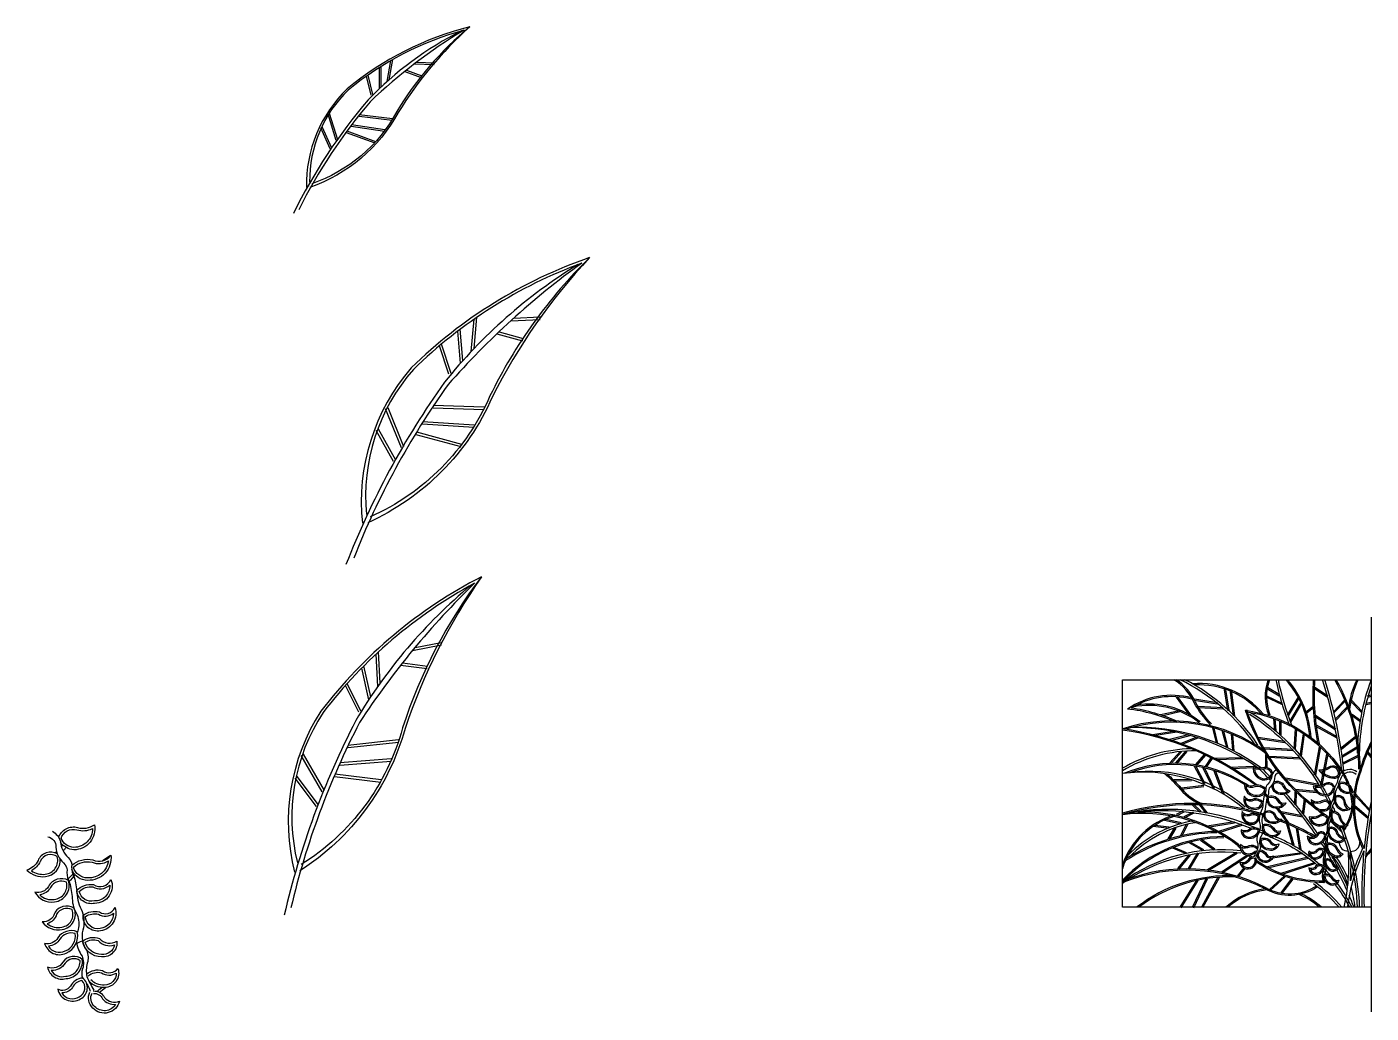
# Model space of a CAD drawing. Extents: x -6708 to 51378, y -17661 to 34250.
# Drawn here: x 37570 to 42389, y -6178 to -2643 of the extents above; entities that cross this region are included whole.
import ezdxf

# ---------------------------------------------------------------- set-up
doc = ezdxf.new("R2010")
doc.units = 0
doc.header["$LTSCALE"] = 5
doc.header["$MEASUREMENT"] = 0
for name, color, linetype in [('0-BCA', 33, 'CONTINUOUS'), ('0-TEXT', 7, 'CONTINUOUS'), ('1', 1, 'CONTINUOUS')]:
    doc.layers.add(name, color=color, linetype=linetype)

msp = doc.modelspace()

# ---------------------------------------------------------------- linework, layer by layer
at = {"layer": '0-BCA', "color": 3}
msp.add_line((41497.2, -5799), (41497.2, -4983, 0), dxfattribs=at)
at = {"layer": '0-TEXT'}
msp.add_line((42388.7, -4758.3, 0), (42388.7, -6173.5, 0), dxfattribs=at)
at = {"layer": '1'}
for p, q in [((38834.1, -2863.8, 0), (38834.5, -2787.8, 0)), ((38840.1, -2858.1, 0), (38840.6, -2784, 0)), ((38861.4, -2838.5, 0), (38875.1, -2763.3, 0)), ((38868.7, -2832.1, 0), (38881.9, -2759.4, 0)), ((38960.2, -2774.6, 0), (39029.6, -2777.2, 0)), ((38967.7, -2768.9, 0), (39029.8, -2771.2, 0)), ((38804.3, -2886.9, 0), (38788, -2818.9, 0)), ((38810.2, -2885.5, 0), (38793.3, -2815.2, 0)), ((38925.1, -2802.1, 0), (38983.9, -2823.8, 0)), ((38930.5, -2797.7, 0), (38986, -2818.2, 0)), ((38678.6, -3049.8, 0), (38649.8, -2955.2, 0)), ((38684.3, -3048, 0), (38655.5, -2953.4, 0)), ((38760.9, -2962.3, 0), (38879.7, -2976.7, 0)), ((38761.6, -2956.4, 0), (38880.5, -2970.7, 0)), ((38657.7, -3080.2, 0), (38623.5, -3003.9, 0)), ((38663.2, -3077.7, 0), (38628.9, -3001.5, 0)), ((38714.8, -3021.3, 0), (38817.8, -3058.8, 0)), ((38716.9, -3015.6, 0), (38819.8, -3053.1, 0)), ((38733, -2998, 0), (38852.6, -3016.4, 0)), ((38733.9, -2992.1, 0), (38853.5, -3010.4, 0)), ((39162.9, -3806.6, 0), (39173.8, -3690.4, 0)), ((39173.1, -3795.8, 0), (39183.6, -3683.6, 0)), ((39304.6, -3696.4, 0), (39410.5, -3691.3, 0)), ((39315.3, -3686.7, 0), (39410.1, -3682.1, 0)), ((39124.5, -3848.6, 0), (39115.3, -3733, 0)), ((39133, -3839.1, 0), (39123.9, -3726.4, 0)), ((39254.8, -3742.8, 0), (39347.1, -3768.2, 0)), ((39262.6, -3735.4, 0), (39349.6, -3759.3, 0)), ((39082.3, -3887.6, 0), (39048.7, -3786.4, 0)), ((39091, -3884.7, 0), (39056.2, -3780.1, 0)), ((39026.5, -3998.9, 0), (39209.1, -4005.1, 0)), ((38912.5, -4151.8, 0), (38856.3, -4011.8, 0)), ((38921, -4148.4, 0), (38864.8, -4008.4, 0)), ((39026.2, -4008.1, 0), (39208.8, -4014.3, 0)), ((38884.8, -4200.8, 0), (38822.7, -4089.4, 0)), ((38892.8, -4196.4, 0), (38830.7, -4085, 0)), ((38966.3, -4094.9, 0), (39127.8, -4138.4, 0)), ((38988.5, -4066, 0), (39172.7, -4078.2, 0)), ((38989.1, -4056.8, 0), (39173.4, -4069.1, 0)), ((38963.9, -4103.8, 0), (39125.4, -4147.3, 0)), ((38952.5, -4878.3), (39056.6, -4858.2)), ((38961.7, -4867.2), (39054.8, -4849.2)), ((38827.9, -5007.6), (38822.1, -4891.1)), ((38836.4, -4995.5), (38830.9, -4882.9)), ((38795.9, -5054.6), (38770.3, -4941.5)), ((38802.9, -5044.1), (38777.9, -4933.8)), ((38909.8, -4931.4), (39004.8, -4943.3)), ((38916.4, -4923), (39005.9, -4934.2)), ((38759.7, -5099.3), (38711.9, -5003.9)), ((38767.9, -5095.2), (38718.5, -4996.5)), ((41879.9, -5092.5, 0), (41866.4, -5011.1, 0)), ((42233.9, -5041.8, 0), (42185.9, -5010.1, 0)), ((41739.1, -5111.6, 0), (41691.2, -5045.6, 0)), ((41742.8, -5108.8, 0), (41695, -5042.9, 0)), ((41837, -5070.4, 0), (41754.2, -5057.1, 0)), ((41837.7, -5065.8, 0), (41755, -5052.5, 0)), ((41875.3, -5093.3, 0), (41861.8, -5011.9, 0)), ((41895.5, -5112.8, 0), (41883.1, -5019.7, 0)), ((41900.1, -5112.2, 0), (41887.8, -5019.1, 0)), ((42068.4, -5072.4, 0), (42012.4, -5046, 0)), ((42070.4, -5068.2, 0), (42014.4, -5041.7, 0)), ((42059.5, -5041.8, 0), (42014.8, -5015.4, 0)), ((42061.9, -5037.8, 0), (42017.2, -5011.4, 0)), ((42088.9, -5110.2, 0), (42126.6, -5046.9, 0)), ((42092.9, -5112.6, 0), (42130.6, -5049.3, 0)), ((42231.3, -5045.7, 0), (42183.3, -5014, 0)), ((42253.4, -5097.6, 0), (42293.4, -5056, 0)), ((42256.7, -5100.9, 0), (42296.8, -5059.3, 0)), ((42357, -5097, 0), (42318.3, -5056.5, 0)), ((42376.2, -5041.4, 0), (42388.7, -5037.4, 0)), ((42377.7, -5045.9, 0), (42388.7, -5042.3, 0)), ((41701.7, -5094.2, 0), (41634.3, -5109.5, 0)), ((41702.7, -5098.7, 0), (41642.8, -5112.3, 0)), ((41858.5, -5088.5, 0), (41769.6, -5084.3, 0)), ((41858.7, -5083.8, 0), (41769.8, -5079.6, 0)), ((42097.2, -5133.1, 0), (42136.2, -5066.4, 0)), ((42101.2, -5135.5, 0), (42140.2, -5068.7, 0)), ((42179.2, -5080.7, 0), (42155.1, -5099.7, 0)), ((42182.1, -5084.3, 0), (42158, -5103.4, 0)), ((42259.7, -5124.9, 0), (42302.8, -5079.9, 0)), ((42263, -5128.1, 0), (42306.2, -5083.1, 0)), ((42353.7, -5100.2, 0), (42314.9, -5059.8, 0)), ((42369.7, -5066.9, 0), (42388.7, -5063.6, 0)), ((42370.5, -5071.5, 0), (42388.7, -5068.3, 0)), ((41834.4, -5209.5, 0), (41821.1, -5155.1, 0)), ((42043.3, -5165.6, 0), (42040.1, -5123.5, 0)), ((42048, -5165.2, 0), (42044.8, -5123.2, 0)), ((42061.5, -5181.3, 0), (42061.1, -5131.7, 0)), ((42066.1, -5181.2, 0), (42065.8, -5131.6, 0)), ((42259.4, -5163, 0), (42186.3, -5115.2, 0)), ((42262, -5159.1, 0), (42188.8, -5111.3, 0)), ((42265.1, -5191.8, 0), (42190.4, -5150.4, 0)), ((42267.3, -5187.8, 0), (42192.7, -5146.3, 0)), ((42347.9, -5132.8, 0), (42317.8, -5111.7, 0)), ((42350.6, -5129, 0), (42320.4, -5107.9, 0)), ((38720.3, -5217.4), (38902, -5197.5)), ((41679.2, -5168.7, 0), (41606, -5180.7, 0)), ((41692.1, -5171.3, 0), (41617.1, -5183.6, 0)), ((41732.8, -5181.1, 0), (41665.4, -5197.8, 0)), ((41741.9, -5183.6, 0), (41673.8, -5200.5, 0)), ((41705.3, -5211.4, 0), (41761.7, -5189.5, 0)), ((41711.9, -5213.8, 0), (41768.8, -5191.7, 0)), ((41839.7, -5211.7, 0), (41826.2, -5156.5, 0)), ((41870.9, -5225.6, 0), (41854.9, -5165.4, 0)), ((41876.5, -5228.3, 0), (41860.2, -5167.2, 0)), ((41892.5, -5236.2, 0), (41888.5, -5178, 0)), ((41897.3, -5238.7, 0), (41893.3, -5180, 0)), ((42079.6, -5209.3, 0), (41983.6, -5194.8, 0)), ((42080.3, -5204.7, 0), (41984.3, -5190.1, 0)), ((42113, -5232.2, 0), (42117.4, -5159.7, 0)), ((42117.6, -5232.4, 0), (42122.1, -5159.9, 0)), ((42134.1, -5255.9, 0), (42145.8, -5177.3, 0)), ((42138.8, -5256.6, 0), (42150.4, -5178, 0)), ((42279.4, -5228.4, 0), (42332.3, -5186, 0)), ((42282.3, -5232, 0), (42335.2, -5189.6, 0)), ((38637.2, -5380.4), (38561.6, -5249.8)), ((38721.3, -5226.5), (38903, -5206.6)), ((41667.2, -5281.4, 0), (41705.3, -5239, 0)), ((41670.6, -5284.6, 0), (41708.8, -5242.1, 0)), ((41724.2, -5237.7, 0), (41687.7, -5281.2, 0)), ((41727.8, -5240.6, 0), (41691.3, -5284.2, 0)), ((41790.8, -5251.5, 0), (41759.5, -5287.2, 0)), ((42108, -5238.3, 0), (42005.2, -5232.2, 0)), ((42108.2, -5233.6, 0), (42005.5, -5227.5, 0)), ((42011, -5298.3, 0), (42010.7, -5251.8, 0)), ((42015.7, -5298.3, 0), (42015.4, -5251.7, 0)), ((42185.9, -5324.4, 0), (42203.6, -5223.2, 0)), ((42190.5, -5325.2, 0), (42208.2, -5224, 0)), ((42208.9, -5360.4, 0), (42230.4, -5249.9, 0)), ((42213.4, -5361.3, 0), (42234.9, -5250.8, 0)), ((42283.7, -5256.1, 0), (42337.8, -5223.1, 0)), ((42286.2, -5260, 0), (42340.3, -5227.1, 0)), ((42388.7, -5262.1, 0), (42374.3, -5244.1, 0)), ((42388.7, -5254.6, 0), (42378, -5241.2, 0)), ((38629.2, -5385), (38553.7, -5254.4)), ((38691.5, -5280), (38875.6, -5265.9)), ((38692.2, -5289.2), (38876.3, -5275)), ((41790.3, -5358.4, 0), (41755.8, -5294, 0)), ((41794.4, -5356.2, 0), (41759.9, -5291.8, 0)), ((41795.2, -5253.6, 0), (41763, -5290.3, 0)), ((41823.5, -5375.3, 0), (41787, -5299.9, 0)), ((41827.7, -5373.2, 0), (41791.2, -5297.9, 0)), ((41814.6, -5263, 0), (41793.3, -5294.2, 0)), ((41818.8, -5265.1, 0), (41797.2, -5296.8, 0)), ((41926.6, -5262.6, 0), (41829.4, -5265.8, 0)), ((41934, -5267, 0), (41837.8, -5270.2, 0)), ((41884.5, -5296.5, 0), (41966.7, -5292.6, 0)), ((41891.7, -5300.8, 0), (41966.9, -5297.2, 0)), ((42133.6, -5267.4, 0), (42020.4, -5262.4, 0)), ((42133.8, -5262.7, 0), (42020.6, -5257.8, 0)), ((42287.1, -5280.7, 0), (42341.7, -5253.7, 0)), ((42289.2, -5284.9, 0), (42343.7, -5257.9, 0)), ((38608.8, -5437.4), (38531.4, -5336)), ((38616.1, -5431.9), (38538.7, -5330.5)), ((38673.3, -5330.1), (38839.3, -5350.2)), ((38674.4, -5321), (38840.4, -5341.1)), ((41744.6, -5340.9, 0), (41682.4, -5342.2, 0)), ((41744.7, -5345.5, 0), (41682.5, -5346.9, 0)), ((41857.5, -5393.6, 0), (41826.6, -5310.5, 0)), ((41861.9, -5392, 0), (41830.9, -5308.8, 0)), ((42201.6, -5363, 0), (42081.6, -5340.6, 0)), ((42202.4, -5358.4, 0), (42082.5, -5336, 0)), ((41788.9, -5362, 0), (41708.8, -5371.9, 0)), ((41789.5, -5366.7, 0), (41709.4, -5376.5, 0)), ((42115.4, -5429.9, 0), (42116.3, -5384.9, 0)), ((42118.2, -5380.4, 0), (42192.3, -5387.4, 0)), ((42118.7, -5375.8, 0), (42192.8, -5382.8, 0)), ((42120, -5430, 0), (42121, -5385, 0)), ((42381.1, -5452.2, 0), (42329.6, -5395.2, 0)), ((42384.6, -5449.1, 0), (42333.1, -5392.1, 0)), ((41774.7, -5457.7, 0), (41748.7, -5433, 0)), ((41777.9, -5454.3, 0), (41751.9, -5429.6, 0)), ((41797.6, -5461.8, 0), (41774.8, -5433.3, 0)), ((41801.2, -5458.9, 0), (41778.4, -5430.4, 0)), ((42143, -5463.7, 0), (42149.8, -5410, 0)), ((42147.6, -5464.3, 0), (42154.5, -5410.6, 0)), ((42376.5, -5480.5, 0), (42327.2, -5438.2, 0)), ((42379.5, -5477, 0), (42330.2, -5434.6, 0)), ((41707.2, -5501.2, 0), (41648.4, -5488, 0)), ((41708.2, -5496.6, 0), (41649.4, -5483.4, 0)), ((41714.9, -5453.2, 0), (41690.3, -5466.8, 0)), ((41717.1, -5457.3, 0), (41692.5, -5470.9, 0)), ((41751, -5457.9, 0), (41717, -5474.7, 0)), ((41753.1, -5462, 0), (41719, -5478.9, 0)), ((41801, -5506.8, 0), (41898.2, -5491.8, 0)), ((42142.2, -5475.5, 0), (42060.6, -5460.3, 0)), ((42143, -5470.9, 0), (42061.4, -5455.7, 0)), ((41664.3, -5516, 0), (41607.3, -5509.3, 0)), ((41664.9, -5511.4, 0), (41613.3, -5505.3, 0)), ((41684.4, -5512.6, 0), (41660.3, -5553.6, 0)), ((41688.4, -5515, 0), (41664.3, -5555.9, 0)), ((41725.8, -5500.6, 0), (41705.4, -5541.6, 0)), ((41730, -5502.6, 0), (41709.6, -5543.6, 0)), ((41801.7, -5511.4, 0), (41898.9, -5496.4, 0)), ((41924.1, -5500.7, 0), (41842, -5527.5, 0)), ((41925.6, -5505.2, 0), (41843.4, -5532, 0)), ((42108.1, -5577.6, 0), (42086.5, -5501.1, 0)), ((42112.6, -5576.4, 0), (42091, -5499.9, 0)), ((42119.8, -5515.6, 0), (42132.4, -5592.1, 0)), ((42124.4, -5514.9, 0), (42137, -5591.4, 0)), ((41725.4, -5607.5, 0), (41677.4, -5587.5, 0)), ((41727.2, -5603.2, 0), (41679.1, -5583.2, 0)), ((41787, -5597, 0), (41736.3, -5568, 0)), ((41789.3, -5593, 0), (41738.6, -5564, 0)), ((41825.8, -5594, 0), (41777.3, -5559, 0)), ((41828.5, -5590.2, 0), (41780, -5555.2, 0)), ((41736.7, -5609.2, 0), (41694.4, -5660.4, 0)), ((41740.3, -5612.1, 0), (41697.9, -5663.4, 0)), ((41734, -5659.9, 0), (41767.3, -5604, 0)), ((41738, -5662.3, 0), (41771.3, -5606.4, 0)), ((41802.6, -5663.6, 0), (41906.1, -5600.8, 0)), ((41805, -5667.6, 0), (41908.6, -5604.8, 0)), ((41852.7, -5671.9, 0), (41943.2, -5612.2, 0)), ((41855.3, -5675.8, 0), (41945.8, -5616, 0)), ((42163.6, -5619.6, 0), (42017.6, -5653.8, 0)), ((42164.7, -5624.1, 0), (42018.6, -5658.3, 0)), ((42141.7, -5607.7, 0), (42035.2, -5623.2, 0)), ((42141, -5603.1, 0), (42037.4, -5618.2, 0)), ((41909.9, -5687.3, 0), (41933.3, -5657.6, 0)), ((41913.6, -5690.2, 0), (41937, -5660.4, 0)), ((42066.3, -5676.4, 0), (42186, -5637.8, 0)), ((42067.7, -5680.9, 0), (42187.4, -5642.3, 0)), ((41704.3, -5798.3, 0), (41765.1, -5701, 0)), ((41708.3, -5800.8, 0), (41769.1, -5703.4, 0)), ((41748.4, -5798.5, 0), (41797.7, -5695.2, 0)), ((41752.6, -5800.5, 0), (41801.9, -5697.2, 0)), ((41839.7, -5690.5, 0), (41780.4, -5798.4, 0)), ((41843.8, -5692.8, 0), (41784.5, -5800.7, 0)), ((42077.9, -5686.4, 0), (42024.1, -5734.9, 0)), ((42081, -5689.8, 0), (42027.2, -5738.4, 0)), ((42104, -5694.7, 0), (42064.1, -5747.7, 0)), ((42107.8, -5697.5, 0), (42067.8, -5750.5, 0))]:
    msp.add_line(p, q, dxfattribs=at)
at = {"layer": '1', "color": 1, "elevation": 0}
for points in [[(39157.6, -2642.6, 0.111455), (38718.1, -2864.8, 0.208355), (38572.3, -3218.3)], [(39157.6, -2642.6, 0.07178), (38901.7, -2949.2, -0.185183), (38584.8, -3218.3)], [(39157.6, -2642.6, 0.086091), (38896.4, -2946.3, -0.188148), (38591.7, -3205)], [(39128.5, -2656.7, 0.08567), (38793.1, -2904.6, 0.061762), (38525.5, -3311.4)], [(39138.1, -2654, 0.056211), (38801, -2910.8, 0.061448), (38544.9, -3298.2)], [(39138.1, -2654, 0.106065), (38722.5, -2868.9, 0.208179), (38583.7, -3198.9)], [(39545.1, -3495, 0.08567), (39067.6, -3916, 0.061762), (38714.1, -4569.9)], [(39559.4, -3489.7, 0.056211), (39080.4, -3924.5, 0.061448), (38741.9, -4547.2)], [(39587.5, -3469.7, 0.111455), (38948.3, -3865.3, 0.208355), (38773, -4422.1)], [(39559.4, -3489.7, 0.106065), (38955.5, -3871, 0.208179), (38787.8, -4391.1)], [(39587.5, -3469.7, 0.07178), (39238.6, -3969.6, -0.185183), (38792, -4420.5)], [(39587.5, -3469.7, 0.086091), (39230.2, -3965.8, -0.188148), (38800.8, -4399.4)]]:
    msp.add_lwpolyline(points, format="xyb", dxfattribs=at)
at = {"layer": '1', "color": 1}
for points in [[(39200.2, -4613.6, 0.111455), (38623.9, -5096.3, 0.208355), (38529.7, -5672.4)], [(39200.2, -4613.6, 0.07178), (38926, -5158.2, -0.185183), (38548.3, -5668.1)], [(39200.2, -4613.6, 0.086091), (38917.2, -5155.6, -0.188148), (38553.9, -5646)], [(39161.9, -4644.7, 0.08567), (38749.2, -5129.5, 0.061762), (38492.5, -5827)], [(39175.2, -4637.4, 0.056211), (38763, -5136, 0.061448), (38516.7, -5800.6)], [(39175.2, -4637.4, 0.106065), (38631.8, -5100.9, 0.208179), (38540, -5639.5)]]:
    msp.add_lwpolyline(points, format="xyb", dxfattribs=at)
at = {"layer": '1', "elevation": 0}
msp.add_lwpolyline([(42388.7, -5799), (41497.2, -5799), (41497.2, -4983), (42388.7, -4983)], dxfattribs=at)
for points in [[(41812.8, -5144.3, -0.066191), (41754.6, -5065.6, 0.151094), (41682, -4983, 0.095354)], [(41816.2, -5141.1, -0.066058), (41758.8, -5063.5, 0.140961), (41690.7, -4983, 0.088814)], [(41937.6, -5097.4, -0.214519), (42279.1, -5309, -0.054639), (42303.1, -5354.2, -0.054639)], [(42214.5, -5465.7, 0.016374), (42149.4, -5414.1, -0.13015), (41938.2, -5092.8)], [(41938.2, -5092.8, -0.214516), (42282.9, -5306.4, -0.063802), (42310.5, -5360.7, -0.063802)], [(42176.8, -5429.1, 0.006045), (42152.3, -5410.4, -0.130076), (41942.7, -5091.3)], [(41952.6, -5106.6, -0.117724), (42204.1, -5364.2, -0.117724)], [(41956.8, -5100.1, -0.118379), (42211.8, -5361.9, -0.118379)], [(41996, -5300.5, 0.170445), (41522.2, -5154.4, 0.186759)], [(41984.3, -5300.2, 0.159322), (41522.2, -5154.4, 0.159322)], [(42388.7, -5204.8, 0.049757), (42347.9, -5309, 0.205998), (42358.2, -5588)], [(42388.7, -5215.2, 0.045699), (42352.3, -5310.5, 0.208179), (42363.6, -5588.4)], [(42036.4, -5318.8, 0.414967), (41999.8, -5299.1, -0.218355), (41966.8, -5293.7, 0.473511), (42007.1, -5342.5, 0.226882), (42032.9, -5328.2, 0.226882)], [(41649.3, -5320, -0.037485), (41696.9, -5367, 0.112551), (41775.9, -5429.6)], [(41657.9, -5321.3, -0.03345), (41700.5, -5364, 0.112657), (41777.9, -5425.4)], [(42049.1, -5306.2, 0.186863), (42033, -5326.5, -0.1907), (42018.1, -5357.4, 0.252134), (42011.3, -5376, -0.139232), (42006.1, -5395.9, 0.045981), (42001, -5426.6, -0.111), (41990.7, -5463, 0.144561), (41989.4, -5499.2, -0.22353), (41981.8, -5539.2, 0.165363), (41980.8, -5564, -0.118044), (41981.6, -5590.1, -0.036084), (41967.9, -5616.8, 0.597142)], [(42018.8, -5334.5, 0.018722), (41989.3, -5304.8)], [(42058.2, -5317, 0.378866), (42042.2, -5337.3, -0.1907), (42027.2, -5368.2, 0.252134), (42020.5, -5386.8, -0.139232), (42015.3, -5406.8, 0.045981), (42010.1, -5437.4, -0.140758), (42000.5, -5469.4, 0.155026), (41998.4, -5498.2, -0.026372), (42000.1, -5503.6, -0.026372)], [(42025.2, -5330, 0.016071), (41999.7, -5303.9)], [(42028.1, -5344.2, 0.001039), (42024.2, -5340.4, 0.001437), (42022, -5338, 0.001437)], [(42031.5, -5336.7, 0.000437), (42029.8, -5335.1, 0.000975), (42028.3, -5333.4, 0.000975)], [(42039.2, -5350.5, -0.446759), (42077, -5363.6, 0.203971), (42098.8, -5382.2, -0.225979), (42062.5, -5394.9, -0.405502), (42033.9, -5360.6, -0.405502)], [(42043.5, -5348.6, 0.000738), (42040.7, -5345.8)], [(42337.7, -5313.4, 0.197885), (42312.2, -5305.4, 0.249457), (42279.2, -5318.9, -0.03088), (42269.6, -5340, -0.100136), (42262, -5361.5, 0.158377), (42255.5, -5389.4, -0.008948), (42251.4, -5413.6, 0.100671), (42241.7, -5441.6, 0.062282), (42240, -5464.3, -0.120989), (42234.2, -5489.1, 0.052555), (42231.7, -5508.2, -0.083888), (42227.2, -5540.1, -0.083888)], [(42335.3, -5322.7, 0.176559), (42310.4, -5314, 0.184664), (42283.6, -5328.4, -0.03088), (42274, -5349.4, -0.100136), (42266.4, -5370.9, 0.158377), (42259.9, -5398.9, -0.008948), (42255.8, -5423, 0.100671), (42246, -5451, 0.062282), (42244.3, -5473.7, -0.120989), (42238.6, -5498.6, 0.052555), (42236, -5517.6, -0.089477), (42230.9, -5551.6, -0.01766), (42230.3, -5569, -0.01766)], [(42011.1, -5372.8, 0.242831), (41969.8, -5362.3, -0.358992), (41934.8, -5353, 0.464995), (41979.9, -5402.2, 0.308457), (42011.1, -5381.2, 0.308457)], [(42191.6, -5540.7, 0.03574), (42076.1, -5394.2)], [(42196.5, -5534.1, 0.03452), (42084.4, -5391.7)], [(42206.6, -5368.4, -0.009502), (42221, -5394, -0.009502)], [(42214.2, -5366, -0.01028), (42229.9, -5394.1, -0.01028)], [(42314.1, -5390.4, -0.041284), (42319.3, -5428.8, -0.127883), (42298.9, -5502.6)], [(42318.6, -5388.9, -0.04199), (42324, -5428.7, -0.127799), (42303, -5504.7)], [(42306.4, -5363.1, -0.025226), (42313.1, -5385.8, -0.025226)], [(42315.4, -5376.3, -0.008625), (42317.5, -5384.3, -0.008625)], [(42194.4, -5443.1, 0.001399), (42188.9, -5438.6)], [(42223.6, -5398.9, -0.006661), (42233.1, -5417.3, -0.006661)], [(42232.2, -5398.5, -0.009651), (42245.7, -5425.5, -0.009651)], [(42237.3, -5425.9, -0.001775), (42239.7, -5430.8)], [(42250.1, -5434.9, -0.005939), (42257.7, -5451.9, -0.001097), (42259.3, -5455.2)], [(42388.7, -5420, 0.024698), (42363.6, -5588.4)], [(41919.7, -5587.4, -0.009677), (41909, -5575.9, 0.197365), (41497.2, -5467.1)], [(41522.2, -5459.7, -0.153131), (41976.5, -5514.5, -0.095937)], [(41522.2, -5459.7, -0.132116), (41958, -5515.4, -0.091364)], [(41919.6, -5580.5, -0.006895), (41912.1, -5572.4, 0.18564), (41522.2, -5459.7)], [(42222.8, -5466.7, 0.004235), (42206.3, -5452.8)], [(42232.3, -5481.1, 0.003059), (42220.6, -5470.9, 0.003059)], [(42236.2, -5484.6, 0.00001), (42236.2, -5484.6, 0.00001)], [(42237.9, -5479.8, 0.000136), (42237.3, -5479.4, 0.000136)], [(42282.9, -5528.2, 0.011043), (42242.1, -5489.8)], [(42248, -5488.9, 0.001243), (42243.3, -5484.7, 0.001243)], [(42246.8, -5446.4, -0.00294), (42250.5, -5454.8)], [(42388.7, -5462.2, 0.049297), (42363.4, -5799)], [(41986.9, -5519, -0.004642), (42002.8, -5526)], [(41988, -5527.9, -0.014124), (42035.4, -5550.3, -0.092106), (42195.2, -5647.6, -0.092106)], [(42001.6, -5523.1, -0.135711), (41991, -5550.1, 0.165363), (41989.9, -5574.9, -0.206922), (41989.8, -5593.1, -0.206922)], [(42278.8, -5517.7, 0.001895), (42271.8, -5511)], [(42276.6, -5512.3, -0.088407), (42338.4, -5799, -0.080866)], [(42285.2, -5512.9, -0.087338), (42346.2, -5799, -0.079868)], [(42293.3, -5511.5, -0.015546), (42287.7, -5519.2, -0.015546)], [(42301, -5508.2, -0.031268), (42289.7, -5524.3, -0.031268)], [(41982.4, -5585.6, 0.260156), (41950.9, -5578.5, -0.410248), (41921, -5574.2, 0.512348), (41947.4, -5611.6, 0.222218), (41977.4, -5599.4, 0.452913)], [(41979.2, -5589.1, 0.253116), (41953, -5582.8, -0.30026), (41924.1, -5583.3, 0.413856), (41947.5, -5606.9, 0.223008), (41974, -5596.2, 0.223008)], [(42045.2, -5545.8, -0.091065), (42204.4, -5645.4, -0.091065)], [(42248.1, -5631.8, 0.014038), (42210.2, -5568.9)], [(42226.5, -5548.4, -0.015982), (42225.6, -5564.1, 0.097925), (42222.3, -5589.9, 0.050393), (42218.9, -5614.8, 0.112896), (42217.3, -5638.1, -0.1518), (42218, -5666.7, 0.192061), (42216.9, -5707.7)], [(42229.1, -5584.3, 0.004506), (42216.5, -5564.3)], [(42229, -5576.8, 0.085163), (42226.7, -5599.4, 0.050393), (42223.3, -5624.3, 0.013617), (42222.8, -5625.5, 0.013617)], [(42388.7, -5588.7, -0.01471), (42369.3, -5611.2)], [(41969.1, -5618.3, 0.296191), (41946.9, -5631.2, -0.311183), (41917.9, -5638.4, 0.601436), (41969.8, -5651.6, 0.340085), (41975.6, -5620.5, 1.078008)], [(41968.9, -5623, 0.304018), (41950.8, -5633.8, -0.234383), (41925.5, -5644.7, 0.501929), (41966.5, -5648.3, 0.343134), (41971.4, -5622.6, 0.343134)], [(41956.9, -5621, -0.009191), (41945.4, -5611.5)], [(41962, -5619.1, -0.007482), (41952.6, -5611.5)], [(41981.8, -5604.4, 0.053935), (41974.9, -5618.6)], [(42218.1, -5709.6, -0.158331), (41978, -5636.8, -0.158331)], [(42218, -5705, -0.160124), (41978.4, -5631.3, -0.160124)], [(42222.6, -5626, 0.189984), (42223.5, -5644.2, -0.197948), (42222.4, -5676.1, 0.044341), (42219.9, -5682.1, 0.044341)], [(42269.6, -5654.8, 0.009049), (42246.4, -5613.3)], [(42362.8, -5596.4, 0.029416), (42355.7, -5799, 0.025789)], [(42362.5, -5596.9, 0.000263), (42362.7, -5597.2)], [(42388.7, -5596, -0.014853), (42368.6, -5618.7)], [(42196.1, -5725.8, -0.285875), (42008.7, -5733.2, 0.214668), (41504.8, -5707.9, 0.160848)], [(42193.5, -5721.9, -0.286034), (42010.9, -5729.1, 0.213763), (41505.2, -5702.7, 0.16057)], [(42215.8, -5667, -0.008815), (42228.3, -5680, -0.008815)], [(42219.2, -5684.7, 0.164815), (42221.3, -5708.4)], [(42219, -5659.2, -0.015852), (42241.6, -5683.1, -0.015852)], [(42256.1, -5646.1, 0.001327), (42252.7, -5640, 0.001327)], [(42302.6, -5739.6, 0.015937), (42266.1, -5664.8)], [(42304.5, -5725, 0.014268), (42271.2, -5657.8)], [(42260.4, -5718, -0.046788), (42311.1, -5799, -0.032906)], [(42266.7, -5713.4, -0.048571), (42319.8, -5799, -0.034953)], [(42327.5, -5799, 0.008738), (42310.1, -5756.8)]]:
    msp.add_lwpolyline(points, format="xyb", dxfattribs=at)
for points in [[(42276.4, -5325.2, 0.693512), (42234.7, -5297.5, -0.134591), (42200.7, -5307.9, 0.196581), (42254.5, -5336.5, 0.220919)], [(42272, -5323.2, 0.678632), (42237.4, -5301.3, -0.100632), (42210.5, -5311.6, 0.164112), (42254.6, -5331.8, 0.206557)], [(42032, -5320.3, 0.418152), (42001.1, -5303.6, -0.175458), (41970.7, -5301.2, 0.417538), (42007, -5337.8, 0.279623)], [(42007.9, -5376.1, 0.238603), (41971.3, -5366.7, -0.256991), (41939.4, -5363.9, 0.38732), (41979.8, -5397.5, 0.343085)], [(42039.4, -5355.9, -0.482854), (42072.8, -5365.5, 0.154289), (42089.9, -5383.5, -0.179163), (42063, -5390.2, -0.461066)], [(42258.2, -5368.8, 0.548134), (42217.2, -5359.6, -0.16447), (42180.7, -5364.4, 0.381849), (42232.7, -5398.4, 0.322068)], [(42253.5, -5369.4, 0.543135), (42220, -5363.4, -0.135102), (42187.7, -5370, 0.331679), (42231.8, -5393.8, 0.310147)], [(42274.4, -5350.8, -0.196169), (42305.9, -5355.8, -0.121333), (42324.4, -5385.7, -0.267544), (42290.5, -5388.1, -0.424854)], [(42277.9, -5354.8, -0.175439), (42303, -5359.5, -0.105699), (42318.8, -5383.6, -0.237244), (42292.4, -5383.8, -0.397699)], [(42001.4, -5422.2, 0.251803), (41968.4, -5410.6, -0.458485), (41934.7, -5400.5, 0.537347), (41966.5, -5447.1, 0.446147)], [(41996.4, -5423.8, 0.226597), (41970, -5415.1, -0.33145), (41936.9, -5411.4, 0.442508), (41967, -5442.4, 0.426582)], [(42017.5, -5402.3, -0.414303), (42056.5, -5413.9, 0.350219), (42083.4, -5425, -0.319457), (42044.6, -5444.1, -0.476626)], [(42021.4, -5405.6, -0.391824), (42052.4, -5416.1, 0.241606), (42073.6, -5430.4, -0.24176), (42045.2, -5439.5, -0.456924)], [(42244.5, -5427.9, 0.407265), (42212.1, -5417.7, -0.334187), (42173.6, -5412.7, 0.451391), (42218.5, -5453.3, 0.43311)], [(42239.8, -5429.1, 0.389173), (42214.3, -5421.8, -0.249963), (42179.5, -5422.6, 0.372734), (42218.4, -5448.6, 0.421821)], [(42259.9, -5399.7, -0.500179), (42295, -5419.1, 0.361189), (42316.4, -5444.7, -0.198244), (42286.3, -5453.3, -0.417673)], [(42263.6, -5403.2, -0.465603), (42290.3, -5419.5, 0.265033), (42305.8, -5445.7, -0.130987), (42287.4, -5448.8, -0.397526)], [(41988.8, -5470.3, 0.223258), (41957.1, -5464, -0.465813), (41926.6, -5455.3, 0.46848), (41954.8, -5500.8, 0.501171)], [(41984.2, -5472.8, 0.200376), (41958.9, -5468.3, -0.320781), (41929.5, -5466.5, 0.373248), (41955.6, -5496.2, 0.475515)], [(42006.9, -5456.1, -0.418208), (42045.1, -5466.6, 0.375782), (42068.7, -5483.3, -0.303142), (42029.6, -5497.9, -0.511006)], [(42010.6, -5459.5, -0.39265), (42040.8, -5468.4, 0.260347), (42058.9, -5487, -0.23301), (42030.5, -5493.3, -0.495449)], [(42237.5, -5478.4, 0.458959), (42200.4, -5471, -0.192137), (42166.1, -5474.9, 0.451828), (42213.8, -5505.9, 0.314399)], [(42232.6, -5479.4, 0.442519), (42203, -5474.9, -0.155677), (42172.4, -5480.8, 0.391506), (42212.6, -5501.4, 0.299569)], [(42247.2, -5455.4, -0.461543), (42278.4, -5476.6, 0.22665), (42304.9, -5505.5, -0.275832), (42269.6, -5510.1, -0.404152)], [(42250.7, -5459.4, -0.432961), (42273.8, -5477.5, 0.183281), (42295.3, -5505.9, -0.206915), (42271.5, -5505.8, -0.385547)], [(41989.9, -5521.1, 0.265182), (41957, -5515.7, -0.39236), (41923, -5520.7, 0.481), (41953.2, -5551.6, 0.361947)], [(41984.7, -5523.1, 0.228285), (41959.8, -5519.7, -0.301065), (41927.8, -5528.3, 0.393018), (41952.9, -5547, 0.339354)], [(42000.4, -5502.6, -0.353852), (42038.3, -5514.5, 0.336315), (42064.2, -5525.3, -0.473401), (42022, -5544.3, -0.369671)], [(42004.4, -5506.1, -0.326721), (42034.3, -5517, 0.251251), (42056.9, -5530.7, -0.39085), (42024, -5540, -0.3487)], [(42227.8, -5541.8, 0.644225), (42193.8, -5537.6, -0.466611), (42159.7, -5543.7, 0.560733), (42204.1, -5571.8, 0.28756)], [(42223.1, -5542.3, 0.619419), (42197.8, -5540, -0.355755), (42165.6, -5552.2, 0.460328), (42202.2, -5567.5, 0.281137)], [(42237.3, -5511.1, -0.399739), (42266.4, -5526.1, 0.308794), (42295.9, -5550.3, -0.497927), (42258.2, -5563.7, -0.411249)], [(42240.7, -5515.1, -0.365015), (42262, -5527.5, 0.262488), (42289.1, -5553.8, -0.422404), (42260.5, -5559.6, -0.395718)], [(41990.5, -5556.8, -0.448313), (42028.2, -5561.7, 0.375465), (42058.4, -5571.6, -0.441065), (42022.1, -5594.1, -0.431955)], [(41995, -5559.2, -0.420371), (42024.3, -5564.2, 0.283595), (42051.1, -5578.1, -0.353449), (42022.9, -5589.5, -0.418172)], [(42222.2, -5594.7, 0.494509), (42192, -5595.8, -0.439154), (42165.7, -5597.6, 0.636382), (42195.8, -5624.7, 0.317352)], [(42230.6, -5568.1, -0.33136), (42266.3, -5584.9, 0.186911), (42286.8, -5607.4, -0.435587), (42256.8, -5618.4, -0.407127)], [(42234.3, -5572.3, -0.301201), (42262.1, -5586.9, 0.158313), (42280.5, -5609.2, -0.371501), (42258.6, -5614.1, -0.386808)], [(41989.9, -5593, -0.263581), (42013.8, -5609, 0.398737), (42038.3, -5614.9, -0.531899), (41994.2, -5633.6, -0.558843)], [(41991.4, -5597.9, -0.246148), (42009.7, -5611.3, 0.274357), (42030.6, -5621.9, -0.426612), (41996.5, -5629.5, -0.53355)], [(42217.2, -5596.2, 0.4558), (42195.7, -5598.6, -0.334927), (42169.4, -5605.4, 0.519187), (42194.3, -5620.3, 0.302013)], [(42222.6, -5625.6, -0.40531), (42252.1, -5638.1, 0.306295), (42272.2, -5655.2, -0.652669), (42233.2, -5659.9, -0.209826)], [(42227, -5629.1, -0.356786), (42247.7, -5639.7, 0.242894), (42265.5, -5658.5, -0.556781), (42237, -5657.2, -0.193031)], [(42219.8, -5652.6, 0.529954), (42186.8, -5655.8, -0.331441), (42165.6, -5657.8, 0.451642), (42193.4, -5681.6, 0.376142)], [(42215.1, -5654.3, 0.508622), (42190.6, -5658.6, -0.232717), (42171.7, -5664.8, 0.345546), (42192.8, -5676.9, 0.356511)], [(42219.2, -5682.5, -0.438946), (42251.8, -5694.8, 0.269356), (42272.9, -5702, -0.496727), (42238.9, -5717.6, -0.293647)], [(42223.8, -5685.6, -0.407719), (42247.8, -5697.2, 0.199447), (42265.8, -5707, -0.393474), (42241.1, -5713.5, -0.270151)]]:
    msp.add_lwpolyline(points, format="xyb", close=True, dxfattribs=at)
at = {"layer": '1'}
for points in [[(37661.5, -5526.2, -0.186863), (37690.9, -5563.3, 0.1907), (37718.3, -5620, -0.252134), (37730.7, -5654.2, 0.139232), (37740.3, -5690.8, -0.045981), (37749.6, -5747.1, 0.111), (37768.5, -5814, -0.144561), (37770.9, -5880.4, 0.22353), (37784.8, -5953.8, -0.165363), (37786.8, -5999.4, 0.118044), (37785.2, -6047.1, 0.036084), (37810.4, -6096.1, -0.597142)], [(37684.7, -5549.3, -0.414967), (37752, -5513.1, 0.218355), (37812.5, -5503.1, -0.473511), (37738.4, -5592.8, -0.226882), (37691.2, -5566.6, -0.226882)], [(37644.8, -5546, -0.378866), (37674.2, -5583.2, 0.1907), (37701.6, -5639.9, -0.252134), (37714, -5674.1, 0.139232), (37723.5, -5710.7, -0.045981), (37732.9, -5767, 0.140758), (37750.5, -5825.7, -0.155026), (37754.4, -5878.5, 0.026372), (37751.3, -5888.5, 0.026372)], [(37693.8, -5582, -0.000437), (37696.8, -5579.1, -0.000975), (37699.5, -5576.1, -0.000975)], [(37700, -5595.9, -0.001039), (37707.1, -5589, -0.001437), (37711.1, -5584.6, -0.001437)], [(37679.5, -5607.4, 0.446759), (37610.2, -5631.5, -0.203971), (37570.3, -5665.6, 0.225979), (37636.9, -5688.9, 0.405502), (37689.4, -5626, 0.405502)], [(37671.8, -5604, -0.000738), (37676.8, -5598.9)], [(37731.1, -5648.4, -0.242831), (37806.9, -5629.1, 0.358992), (37871.3, -5612, -0.464995), (37788.4, -5702.3, -0.308457), (37731.2, -5663.8, -0.308457)], [(37775.6, -5916.6, 0.004642), (37746.4, -5929.5)], [(37748.6, -5924.2, 0.135711), (37768.1, -5973.7, -0.165363), (37770.1, -6019.2, 0.206922), (37770.3, -6052.8, 0.206922)], [(37783.9, -6039, -0.260156), (37841.6, -6025.9, 0.410248), (37896.6, -6018, -0.512348), (37848.1, -6086.6, -0.222218), (37793, -6064.3, -0.452913)], [(37789.6, -6045.4, -0.253116), (37837.8, -6033.8, 0.30026), (37890.8, -6034.7, -0.413856), (37847.8, -6078.1, -0.223008), (37799.3, -6058.4, -0.223008)], [(37784.8, -6073.5, -0.053935), (37797.5, -6099.4)], [(37808.2, -6099, -0.296191), (37849, -6122.6, 0.311183), (37902.3, -6135.8, -0.601436), (37806.9, -6160.1, -0.340085), (37796.4, -6102.9, -1.078008)], [(37808.7, -6107.5, -0.304018), (37841.8, -6127.4, 0.234383), (37888.3, -6147.4, -0.501929), (37813, -6154, -0.343134), (37804, -6106.8, -0.343134)], [(37821.3, -6100.3, 0.007482), (37838.5, -6086.4)], [(37830.6, -6103.9, 0.009191), (37851.7, -6086.5)]]:
    msp.add_lwpolyline(points, format="xyb", dxfattribs=at)
for points in [[(37692.7, -5552.1, -0.418152), (37749.6, -5521.3, 0.175458), (37805.4, -5516.9, -0.417538), (37738.7, -5584.2, -0.279623)], [(37679.3, -5617.4, 0.482854), (37618, -5635, -0.154289), (37586.5, -5667.9, 0.179163), (37636, -5680.4, 0.461066)], [(37737.1, -5654.5, -0.238603), (37804.1, -5637.2, 0.256991), (37862.7, -5632.1, -0.38732), (37788.5, -5693.7, -0.343085)], [(37719.4, -5702.6, 0.414303), (37647.8, -5723.8, -0.350219), (37598.5, -5744.2, 0.319457), (37669.6, -5779.2, 0.476626)], [(37712.3, -5708.6, 0.391824), (37655.3, -5727.9, -0.241606), (37616.4, -5754.1, 0.24176), (37668.5, -5770.7, 0.456924)], [(37748.9, -5739.1, -0.251803), (37809.5, -5717.8, 0.458485), (37871.4, -5699.2, -0.537347), (37813.1, -5784.8, -0.446147)], [(37758.1, -5742, -0.226597), (37806.5, -5726, 0.33145), (37867.3, -5719.3, -0.442508), (37812.2, -5776.2, -0.426582)], [(37738.8, -5801.3, 0.418208), (37668.7, -5820.6, -0.375782), (37625.4, -5851.2, 0.303142), (37697.1, -5878, 0.511006)], [(37732.1, -5807.4, 0.39265), (37676.7, -5823.8, -0.260347), (37643.5, -5857.9, 0.23301), (37695.6, -5869.6, 0.495449)], [(37772.1, -5827.3, -0.223258), (37830.3, -5815.7, 0.465813), (37886.2, -5799.8, -0.46848), (37834.4, -5883.2, -0.501171)], [(37780.5, -5831.9, -0.200376), (37826.9, -5823.7, 0.320781), (37880.9, -5820.4, -0.373248), (37833, -5874.8, -0.475515)], [(37750.8, -5886.5, 0.353852), (37681.3, -5908.5, -0.336315), (37633.7, -5928.3, 0.473401), (37711.1, -5963.1, 0.369671)], [(37743.4, -5893, 0.326721), (37688.5, -5913, -0.251251), (37647.2, -5938.2, 0.39085), (37707.6, -5955.3, 0.3487)], [(37770, -5920.6, -0.265182), (37830.4, -5910.7, 0.39236), (37892.9, -5919.9, -0.481), (37837.5, -5976.6, -0.361947)], [(37779.6, -5924.2, -0.228285), (37825.4, -5918, 0.301065), (37884, -5933.8, -0.393018), (37837.9, -5968, -0.339354)], [(37768.9, -5986.1, 0.448313), (37699.7, -5995.1, -0.375465), (37644.4, -6013.3, 0.441065), (37711, -6054.5, 0.431955)], [(37760.7, -5990.5, 0.420371), (37706.9, -5999.7, -0.283595), (37657.7, -6025.2, 0.353449), (37709.6, -6046, 0.418172)], [(37770, -6052.6, 0.263581), (37726.2, -6081.9, -0.398737), (37681.3, -6092.6, 0.531899), (37762.1, -6126.9, 0.558843)], [(37767.3, -6061.5, 0.246148), (37733.7, -6086.2, -0.274357), (37695.4, -6105.6, 0.426612), (37757.9, -6119.5, 0.53355)]]:
    msp.add_lwpolyline(points, format="xyb", close=True, dxfattribs=at)
for centre, radius, start, end in [((41405.2, -5599.1, 0), 684.6, 33.4552, 64.141), ((41405.2, -5599.1, 0), 692.4, 33.4552, 62.8444), ((41772.1, -5293.3, 0), 296.5, 39.3304, 94.5674), ((41772.1, -5293.3, 0), 291.8, 39.3304, 93.2191), ((42191.6, -5044, 0), 182.9, 160.5022, 201.5699), ((42191.6, -5044, 0), 178.2, 159.9705, 201.5699), ((43099.6, -4759.6, 0), 1076.1, 191.9809, 201.1679), ((43099.6, -4759.6, 0), 1068.3, 192.0693, 201.1679), ((41825.1, -5210.6, 0), 344.2, 3.3624, 41.3878), ((41825.1, -5210.6, 0), 348.8, 3.3624, 40.7164), ((43001, -5039.1, 0), 821.5, 176.0851, 192.432), ((43001, -5039.1, 0), 816.8, 176.0627, 192.432), ((40664.9, -5481, 0), 1627.5, 6.0248, 17.8169), ((40664.9, -5481, 0), 1635.3, 6.0248, 17.7294), ((41696.8, -5306.1, 0), 647.8, 0.1888, 29.9188), ((41696.8, -5306.1, 0), 652.5, 0.1888, 29.6834), ((42637.9, -5125.5, 0), 333, 154.6666, 173.4315), ((42637.9, -5125.5, 0), 328.3, 154.2807, 173.4315), ((43151.3, -5265.4, 0), 813.2, 159.6794, 178.6991), ((43151.3, -5265.4, 0), 805.4, 161.229, 178.6991), ((41673.5, -5317.9, 0), 279, 74.9807, 124.5372), ((41673.5, -5317.9, 0), 274.3, 74.9807, 121.9198), ((41445.5, -5685.4, 0), 601.4, 65.7984, 83.3315), ((41445.5, -5685.4, 0), 606.1, 65.7984, 82.1321), ((41593.3, -5365.7, 0), 290.5, 51.8387, 101.6382), ((41593.3, -5365.7, 0), 295.1, 51.8387, 98.9248), ((41674.7, -5698, 0), 567.1, 53.4077, 108.1301), ((41673.8, -5700.8, 0), 565.2, 53.5542, 107.088), ((41345, -6201.7, 0), 1053.8, 52.9083, 81.6921), ((41346.1, -6200.5, 0), 1048.1, 53.1827, 81.7078), ((41754.2, -5736.8, 0), 506.2, 91.2213, 120.5022), ((41754.2, -5736.8, 0), 498.5, 89.1332, 121.0299), ((41685.8, -5756.5, 0), 473.8, 58.3084, 112.4445), ((41685.8, -5756.5, 0), 469.2, 58.0008, 110.4028), ((41571.6, -5877.6, 0), 563, 49.9952, 97.5873), ((41595.3, -5833.1, 0), 521.5, 48.9542, 98.0502), ((41685.8, -5756.5, 0), 473.8, 55.9097, 58.2244), ((41444.5, -5925.5, 0), 773.7, 42.2944, 43.6319), ((41444.5, -5925.5, 0), 778.4, 42.3419, 43.6759), ((41745, -6320.3, 0), 893.7, 73.1302, 106.0932), ((41745, -6320.3, 0), 889, 73.0534, 106.18), ((41444.5, -5925.5, 0), 773.7, 33.502, 38.4301), ((41444.5, -5925.5, 0), 778.4, 33.502, 38.1978), ((41765.8, -5739.9, 0), 284.4, 106.7616, 160.7797), ((41765.8, -5739.9, 0), 279.8, 106.7616, 163.7393), ((41827.6, -5917.2, 0), 435.2, 99.4451, 135.6519), ((41745, -6320.3, 0), 889, 60.4488, 69.0681), ((41745, -6320.3, 0), 893.7, 60.2798, 68.93), ((41847.5, -6152.8, 0), 621.4, 91.0518, 123.1935), ((41847.5, -6152.8, 0), 626, 91.0518, 122.5529), ((41827.6, -5917.2, 0), 427.4, 99.4451, 135.6082), ((41864.5, -6054.9, 0), 509.8, 90.0755, 136.0887), ((41864.5, -6054.9, 0), 505.2, 90.4453, 136.6408), ((42304.3, -5567.2, 0), 29.6, 180.978, 273.3208), ((42966.2, -5883.3, 0), 675.9, 154.0957, 164.6678), ((42317, -5567.2, 0), 31.3, 265.535, 4.2056), ((38328.2, -6352.6), 869.6, 121.7756, 124.0903), ((41850.4, -6188.3, 0), 595.8, 83.0149, 126.36), ((41852.3, -6217.5, 0), 616.8, 83.5261, 125.146), ((41961.2, -5833.9, 0), 363.5, 18.7749, 36.6751), ((41961.2, -5833.9, 0), 371.3, 21.3473, 35.0489), ((41647, -5648.3, 0), 662, 346.8401, 4.089), ((42966.2, -5883.3, 0), 668.1, 154.5666, 172.7529), ((41647, -5648.3, 0), 669.7, 355.1798, 4.089), ((38771.1, -6662.7), 1428.5, 136.3241, 137.6581), ((38771.1, -6662.7), 1419.9, 136.3681, 137.7056), ((41878.8, -6224.5, 0), 538.8, 87.4377, 127.8409), ((41878.8, -6224.5, 0), 534.2, 87.4377, 127.1923), ((42039.6, -5980.3, 0), 249.3, 97.2343, 133.3555), ((41882.2, -6137.2, 0), 517.5, 40.8106, 54.6093), ((41882.2, -6137.2, 0), 525.3, 40.0827, 54.6093), ((42219.2, -5707.6, 0), 2.27, 181.9823, 340.7538), ((41961.2, -5833.9, 0), 371.3, 5.3969, 16.7854), ((42039.6, -5980.3, 0), 244.6, 95.6343, 132.1861), ((42039.6, -5980.3, 0), 244.6, 47.8139, 68.194), ((42039.6, -5980.3, 0), 249.3, 46.6445, 66.6468)]:
    msp.add_arc(centre, radius, start, end, dxfattribs=at)

doc.saveas('drawing.dxf')
